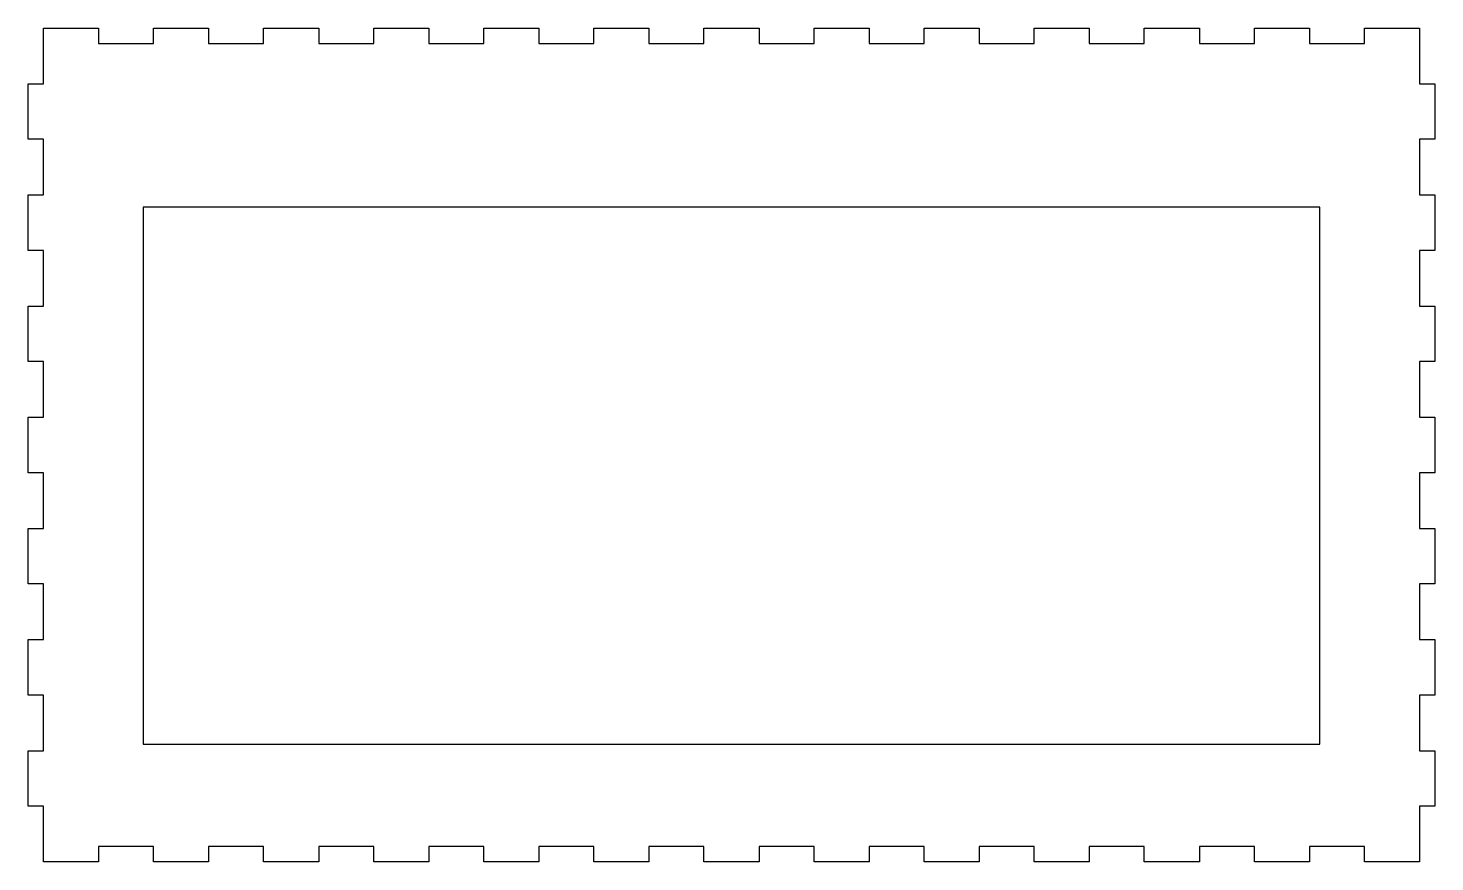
# Model space of a CAD drawing. Header units: millimetres. Extents: x -275 to 0, y 200 to 363.
import ezdxf

# ---------------------------------------------------------------- set-up
doc = ezdxf.new("R2010")
doc.units = ezdxf.units.MM
doc.layers.get('0').update_dxf_attribs({"linetype": 'CONTINUOUS'})

msp = doc.modelspace()

# ---------------------------------------------------------------- linework, layer by layer
for points in [[(-13.76, 360), (-13.76, 363), (-3, 363), (-3, 352.13), (0, 352.13), (0, 341.27), (-3, 341.27), (-3, 330.4), (0, 330.4), (0, 319.53), (-3, 319.53), (-3, 308.67), (0, 308.67), (0, 297.8), (-3, 297.8), (-3, 286.93), (0, 286.93), (0, 276.07), (-3, 276.07), (-3, 265.2), (0, 265.2), (0, 254.33), (-3, 254.33), (-3, 243.47), (0, 243.47), (0, 232.6), (-3, 232.6), (-3, 221.73), (0, 221.73), (0, 210.87), (-3, 210.87), (-3, 200), (-13.76, 200), (-13.76, 203), (-24.52, 203), (-24.52, 200), (-35.28, 200), (-35.28, 203), (-46.04, 203), (-46.04, 200), (-56.8, 200), (-56.8, 203), (-67.56, 203), (-67.56, 200), (-78.32, 200), (-78.32, 203), (-89.08, 203), (-89.08, 200), (-99.84, 200), (-99.84, 203), (-110.6, 203), (-110.6, 200), (-121.36, 200), (-121.36, 203), (-132.12, 203), (-132.12, 200), (-142.88, 200), (-142.88, 203), (-153.64, 203), (-153.64, 200), (-164.4, 200), (-164.4, 203), (-175.16, 203), (-175.16, 200), (-185.92, 200), (-185.92, 203), (-196.68, 203), (-196.68, 200), (-207.44, 200), (-207.44, 203), (-218.2, 203), (-218.2, 200), (-228.96, 200), (-228.96, 203), (-239.72, 203), (-239.72, 200), (-250.48, 200), (-250.48, 203), (-261.24, 203), (-261.24, 200), (-272, 200), (-272, 210.87), (-275, 210.87), (-275, 221.73), (-272, 221.73), (-272, 232.6), (-275, 232.6), (-275, 243.47), (-272, 243.47), (-272, 254.33), (-275, 254.33), (-275, 265.2), (-272, 265.2), (-272, 276.07), (-275, 276.07), (-275, 286.93), (-272, 286.93), (-272, 297.8), (-275, 297.8), (-275, 308.67), (-272, 308.67), (-272, 319.53), (-275, 319.53), (-275, 330.4), (-272, 330.4), (-272, 341.27), (-275, 341.27), (-275, 352.13), (-272, 352.13), (-272, 363), (-261.24, 363), (-261.24, 360), (-250.48, 360), (-250.48, 363), (-239.72, 363), (-239.72, 360), (-228.96, 360), (-228.96, 363), (-218.2, 363), (-218.2, 360), (-207.44, 360), (-207.44, 363), (-196.68, 363), (-196.68, 360), (-185.92, 360), (-185.92, 363), (-175.16, 363), (-175.16, 360), (-164.4, 360), (-164.4, 363), (-153.64, 363), (-153.64, 360), (-142.88, 360), (-142.88, 363), (-132.12, 363), (-132.12, 360), (-121.36, 360), (-121.36, 363), (-110.6, 363), (-110.6, 360), (-99.84, 360), (-99.84, 363), (-89.08, 363), (-89.08, 360), (-78.32, 360), (-78.32, 363), (-67.56, 363), (-67.56, 360), (-56.8, 360), (-56.8, 363), (-46.04, 363), (-46.04, 360), (-35.28, 360), (-35.28, 363), (-24.52, 363), (-24.52, 360)], [(-252.5, 223), (-22.5, 223), (-22.5, 328), (-252.5, 328)]]:
    msp.add_lwpolyline(points, close=True)

doc.saveas('drawing.dxf')
